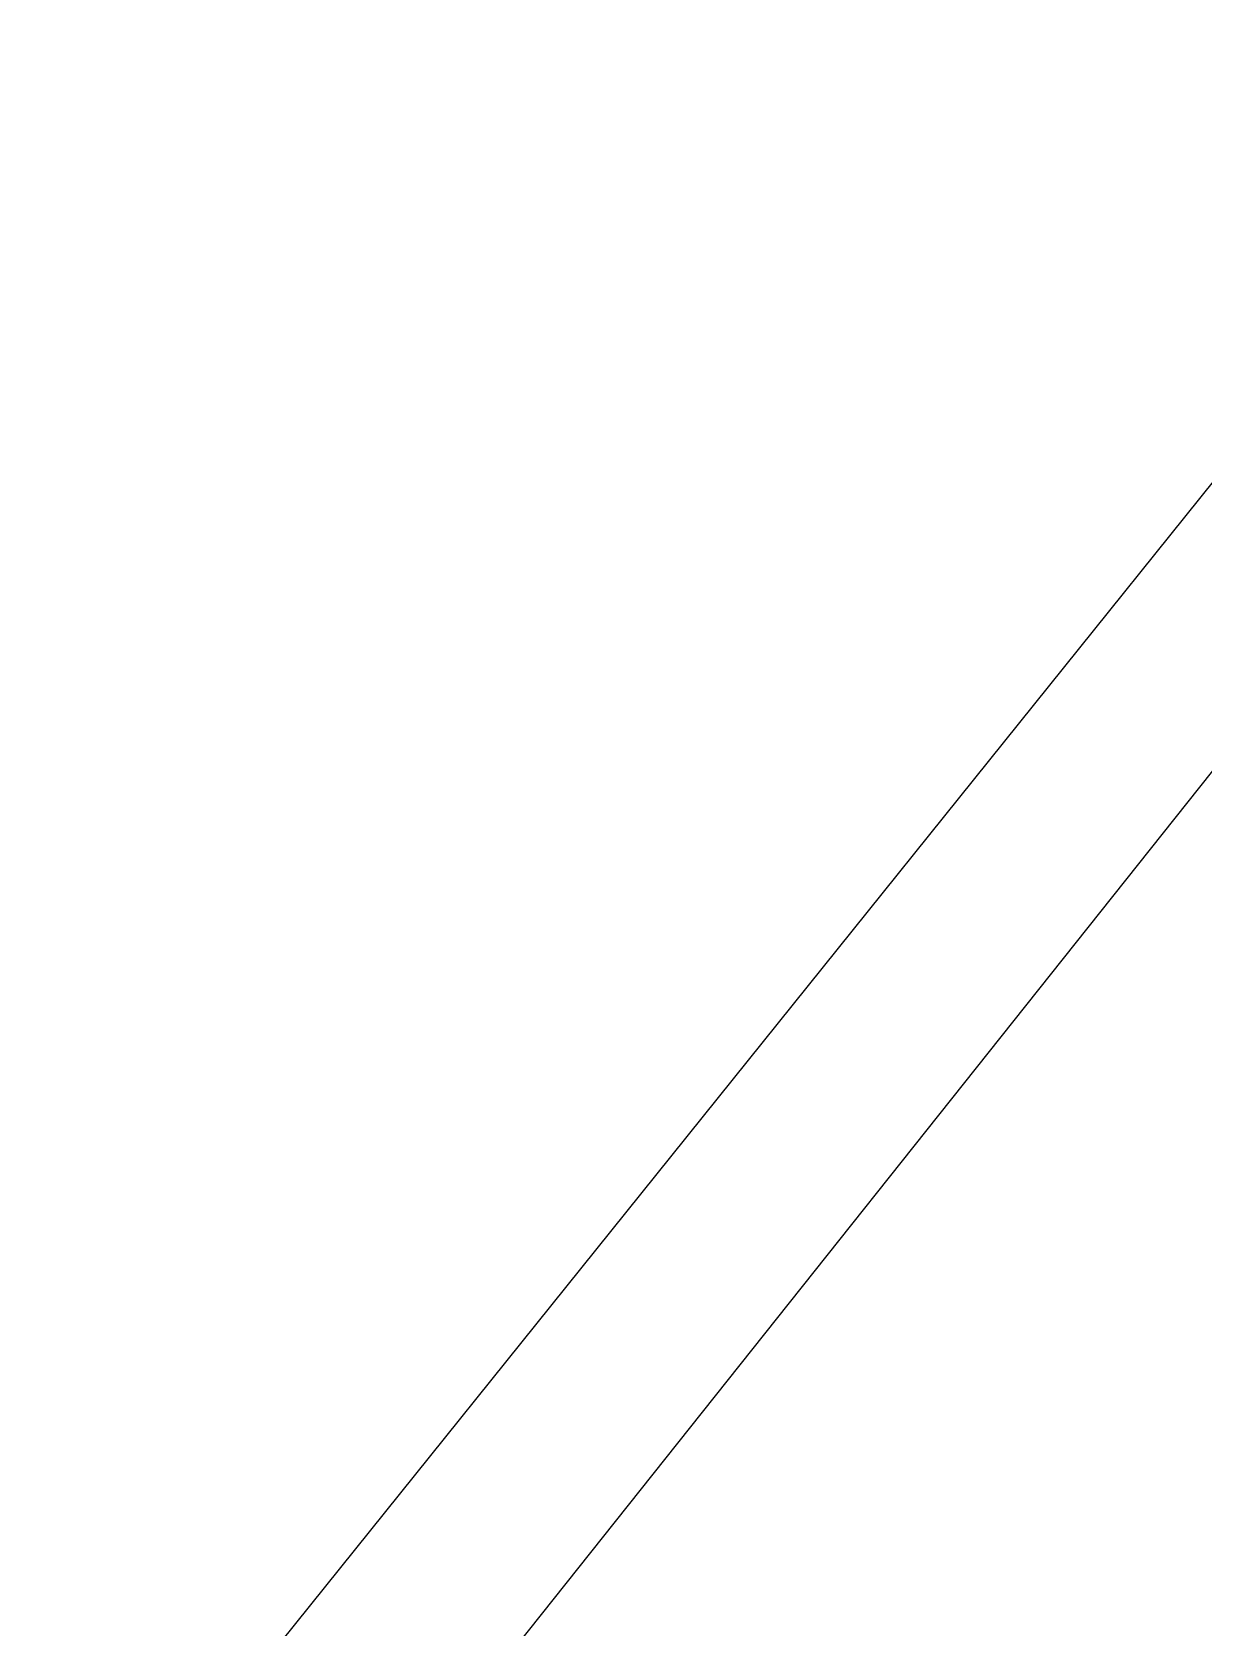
# Model space of a CAD drawing. Header units: inches. Extents: x 653559 to 669309, y 7245317 to 7256454.
# Drawn here: x 662988.9 to 663070.5, y 7250692.9 to 7250804.1 of the extents above; entities that cross this region are included whole.
import ezdxf

# ---------------------------------------------------------------- set-up
doc = ezdxf.new("R2010")
doc.units = ezdxf.units.IN
doc.header["$MEASUREMENT"] = 0
doc.layers.add('Agricola', color=3, linetype='Continuous')
doc.layers.add('Reserva', color=92, linetype='Continuous')

msp = doc.modelspace()

# ---------------------------------------------------------------- linework, layer by layer
at = {"layer": 'Agricola', "transparency": 33554613}
msp.add_polyline3d([(662399.41, 7250616.15, 0), (662399.17, 7250604.59, 0), (662364.63, 7250591.04, 0), (662410.6, 7250441.55, 0), (662554.47, 7250031.44, 0), (662562.41, 7250025.16, 0), (662574.64, 7250028.46, 0), (662584.23, 7250040.37, 0), (662629.21, 7250101.56, 0), (662726.45, 7250266.59, 0), (662769.77, 7250344.97, 0), (662790.61, 7250404.5, 0), (662818.39, 7250444.19, 0), (662972.51, 7250649.91, 0), (663142.84, 7250861.9, 0), (663161.01, 7250884.74, 0), (663167.84, 7250892.36, 0), (663145.84, 7250907.81, 0)], dxfattribs=at)
at = {"layer": 'Reserva', "transparency": 33554613}
msp.add_lwpolyline([(662854.65, 7250480.52), (663074.52, 7250756.75), (663155.98, 7250865.12), (663169.95, 7250879.09), (663198.11, 7250899.2), (663224.14, 7250916.77), (663260.97, 7250942.59), (663308.6, 7250981.33), (663341.62, 7251000.38), (663375.27, 7251027.47), (663423.95, 7251076.79), (663452.11, 7251111.5), (663482.59, 7251160.19), (663516.03, 7251205.69), (663545.66, 7251250.15), (663563.44, 7251281.47), (663590.11, 7251319.78), (663613.61, 7251358.94), (663650.86, 7251409.11), (663709.7, 7251491.66), (663741.46, 7251539.92)], dxfattribs=at)

doc.saveas('drawing.dxf')
